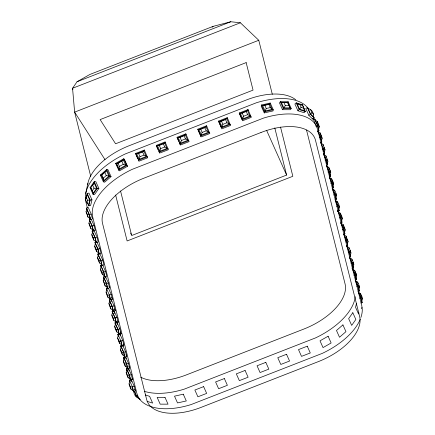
<?xml version="1.0" encoding="UTF-8"?>
<svg xmlns="http://www.w3.org/2000/svg" width="435" height="435" viewBox="0 0 435 435"><rect width="100%" height="100%" fill="white"/><g stroke="black" fill="none" stroke-linecap="round" stroke-linejoin="round"><path stroke-width="0.65" d="M133.942 391.418L133.86 392.718L135.258 395.855L136.965 397.552L139.477 398.596L140.103 399.569L136.421 395.91L134.225 390.989M308.796 108.891L307.414 107.516L310.438 114.28L314.119 117.945L313.494 116.966L313.662 114.367L312.259 111.235L310.552 109.538L308.04 108.494L307.414 107.516L305.767 108.473L308.79 115.237L312.471 118.902L314.119 117.945L313.292 116.096M116.39 164.115L115.661 163.348L118.059 163.304L119.462 166.436L118.69 170.112L119.413 170.879L127.52 166.279L124.497 159.514L123.768 158.748L115.661 163.348L118.69 170.112L126.797 165.507L127.52 166.279M264.257 112.915L266.242 108.494L264.839 105.357L262.582 105.455L261.478 105.009L261.234 106.156L264.257 112.915L273.022 110.936L273.267 109.789L270.238 103.024L261.478 105.009L264.502 111.773L273.267 109.789L272.163 109.343L270.304 107.575L268.901 104.438L270.238 103.024M85.733 193.33L87.897 183.369M87.451 202.786L88.827 205.858L90.181 200.23L87.158 193.466L87.31 194.624L86.146 197.104L85.521 199.714L86.924 202.846L88.669 204.7L88.827 205.858L90.616 205.472L91.97 199.844L88.947 193.08L87.158 193.466L85.804 199.094M87 195.935L87.31 194.624L89.773 200.127L88.669 204.7M86.924 202.846L87.549 200.241L86.146 197.104M356.45 303.489L355.547 307.24L358.57 314.005L358.87 312.754M361.686 308.676L361.996 307.376M86.842 209.866L86.386 208.05L89.414 214.808L90.627 219.659L90.23 218.577L88.033 217.114L86.065 211.731L86.782 209.132L86.386 208.05L88.185 207.348L91.209 214.112L92.421 218.957L90.627 219.659L90.078 218.43M91.328 219.43L94.08 225.58L95.298 230.43L93.498 231.132L93.106 230.044L90.904 228.582L89.501 225.45L88.936 223.204L89.659 220.605L89.262 219.517L90.458 219.05M98.169 241.898L96.374 242.6L95.977 241.512L93.775 240.055L92.372 236.923L91.812 234.672L92.53 232.072L92.133 230.99L93.927 230.289M97.076 242.371L99.827 248.521L101.04 253.371L99.245 254.073L98.848 252.985L96.646 251.522L95.249 248.39L94.683 246.145L95.401 243.546L95.004 242.458L96.2 241.99M99.947 253.844L102.698 259.994L103.916 264.839L102.116 265.54L101.725 264.453L99.523 262.996L98.12 259.864L97.554 257.612L98.277 255.013L97.88 253.931L99.077 253.464M102.823 265.312L105.574 271.462L106.787 276.312L104.993 277.013L104.596 275.926L102.394 274.463L100.991 271.331L100.431 269.086L101.148 266.486L100.751 265.399L101.948 264.931M104.139 279.33L103.53 276.905L106.553 283.669L107.771 288.519L107.374 287.432L105.172 285.974L103.209 280.591L103.927 277.992L103.53 276.905L105.324 276.203L108.353 282.967L109.566 287.818L107.771 288.519L106.945 286.676M108.473 288.291L111.224 294.441L112.437 299.291L110.642 299.987L110.245 298.905L108.043 297.442L106.646 294.31L106.08 292.064L106.798 289.46L106.401 288.378L107.597 287.91M111.344 299.764L114.095 305.908L115.313 310.759L113.513 311.46L113.116 310.372L110.92 308.915L109.517 305.778L108.951 303.532L109.674 300.933L109.277 299.846L110.474 299.378M113.943 310.617L116.971 317.381L118.184 322.232L116.39 322.928L115.993 321.846L113.791 320.383L112.388 317.251L111.828 315.005L112.545 312.401L112.148 311.319L113.345 310.851M117.091 322.705L119.842 328.849L121.055 333.699L119.261 334.401L118.864 333.313L116.662 331.856L115.264 328.719L114.699 326.473L115.416 323.874L115.019 322.786L116.216 322.319M118.347 336.076L117.896 334.259L120.919 341.024L122.132 345.868L121.735 344.786L119.538 343.324L117.57 337.946L118.287 335.341L117.896 334.259L119.69 333.558L122.713 340.322L123.931 345.172L122.132 345.868L121.311 344.025M123.018 346.847L122.561 345.026L125.59 351.79L126.802 356.64L125.008 357.342L124.611 356.254L122.409 354.797L121.006 351.659L120.446 349.414L121.164 346.815L120.767 345.727L121.963 345.26M125.71 357.113L128.461 363.263L129.673 368.113L127.879 368.809L127.482 367.727L125.28 366.265L123.877 363.133L123.317 360.887L124.035 358.282L123.638 357.2L124.834 356.733M128.309 367.966L131.332 374.731L132.544 379.581L130.75 380.282L130.353 379.195L128.156 377.738L126.754 374.6L126.188 372.355L126.906 369.755L126.514 368.668L127.711 368.2M131.789 381.865L131.18 379.44L134.203 386.204L135.421 391.054L133.627 391.75L133.23 390.668L131.027 389.205L129.625 386.073L129.065 383.828L129.782 381.223L129.385 380.141L130.582 379.673M318.023 132.245L317.719 131.033L318.937 130.565L318.54 129.483L319.257 126.884L318.697 124.633L317.294 121.501L315.092 120.038L314.695 118.956L312.901 119.658M321.411 140.951L322.134 138.352L321.568 136.106L320.165 132.969L317.963 131.511L320.426 137.009L321.808 142.038L320.611 142.506M320.84 142.979L323.036 144.442L325.005 149.825L324.287 152.424L324.684 153.506L323.482 153.974M326.359 165.447L327.555 164.979L327.158 163.892L327.876 161.293L325.913 155.909L323.711 154.452M330.029 175.365L330.747 172.766L330.187 170.515L328.784 167.383L326.582 165.92L329.045 171.423L330.426 176.447L329.23 176.915M332.905 186.833L333.623 184.233L333.058 181.988L331.655 178.85L329.458 177.393L331.916 182.89L333.302 187.92L332.101 188.388M335.869 198.268L336.587 195.668L336.027 193.423L334.624 190.285L332.422 188.828L334.885 194.325L336.266 199.355L335.07 199.823M338.745 209.735L339.463 207.136L338.898 204.89L337.495 201.758L335.298 200.296L337.756 205.793L339.137 210.823L337.941 211.29M341.1 223.971L340.795 222.758L342.013 222.296L341.616 221.208L342.334 218.609L341.774 216.364L340.371 213.226L338.169 211.769L337.772 210.681L338.077 211.894M344.487 232.676L345.205 230.077L344.645 227.831L343.242 224.699L341.04 223.237L343.503 228.734L344.884 233.764L343.688 234.231M347.755 245.237L346.543 240.386L343.916 234.71L346.113 236.167L348.082 241.55L347.364 244.149L347.755 245.237L346.559 245.699M350.235 255.617L350.953 253.018L350.387 250.772L348.99 247.64L346.787 246.177L349.245 251.675L350.632 256.704L349.435 257.172M353.106 267.09L353.824 264.491L353.263 262.245L351.861 259.108L349.658 257.65L352.122 263.148L353.503 268.177L352.306 268.64M355.178 280.113L356.374 279.645L355.977 278.558L356.7 275.959L356.135 273.713L354.732 270.581L352.535 269.118L352.138 268.031L352.437 269.243M358.853 290.031L359.571 287.432L359.005 285.186L357.608 282.049L355.406 280.591L357.864 286.089L359.25 291.118L358.054 291.58M361.572 301.357L362.121 302.586L361.724 301.498L362.442 298.899L361.882 296.654L360.479 293.522L358.277 292.059L360.909 297.736L362.121 302.586L360.925 303.054M144.376 150.037L142.636 151.962L144.039 155.094L147.405 156.801L138.645 160.221L135.617 153.457L136.72 153.767L138.58 153.544L139.978 156.682L138.645 160.221L138.89 161.216L147.655 157.796L144.376 150.037L135.617 153.457L135.867 154.452M156.595 146.361L156.344 145.372L157.443 145.681L159.302 145.459L160.705 148.591L159.368 152.13L159.618 153.125L158.791 151.282M186.077 134.855L185.827 133.86L184.087 135.785L185.489 138.923L188.855 140.625L180.095 144.045L177.067 137.281L178.171 137.596L180.03 137.373L181.433 140.505L180.095 144.045L180.34 145.04L189.105 141.62L185.827 133.86L177.067 137.281L178.693 141.348M200.791 136.334L197.794 129.195L198.898 129.505L200.752 129.282L202.155 132.419L200.818 135.959L201.068 136.949M227.527 118.679L227.282 117.689L225.537 119.614L226.939 122.746L230.305 124.453L221.545 127.868L218.517 121.104L219.621 121.419L221.48 121.196L222.883 124.328L221.545 127.868L221.796 128.863L230.555 125.443L227.282 117.689L218.517 121.104L221.241 127.634M248.254 110.593L248.004 109.598L246.264 111.523L247.667 114.661L251.033 116.362L242.268 119.783L239.245 113.018L240.348 113.334L242.203 113.111L243.605 116.243L242.268 119.783L242.518 120.778L251.278 117.358L248.004 109.598L239.245 113.018L241.969 119.549M98.87 188.447L97.271 188.431L93.101 194.363L93.21 193.178L90.752 187.675L90.078 187.599L94.243 181.667L95.841 181.683L98.87 188.447L94.699 194.38L93.101 194.363L90.078 187.599M302.336 104.77L302.042 105.227L302.564 105.139L303.962 108.271L304.505 110.724L305.359 111.534L304.054 112.687L297.921 110.773L294.897 104.008L296.202 102.861L302.336 104.77L305.359 111.534L299.226 109.62L296.202 102.861L297.056 103.671L299.519 109.169L304.505 110.724L303.956 109.5M282.522 109.707L285.333 105.689L288.965 105.7L290.188 107.875L291.205 108.511L290.368 109.723L282.522 109.707L279.493 102.943L280.33 101.725L288.177 101.746L291.205 108.511L283.359 108.489L280.33 101.725L281.347 102.361L287.562 102.568L288.177 101.746M272.299 94.248L258.771 40.276L240.381 22.778L230.784 21.75L213.117 26.366L89.855 74.467L77.06 81.736L72.558 88.267L74.635 112.127L90.741 176.431M90.708 187.811L94.139 182.858L94.243 181.667L97.271 188.431L94.042 188.197L92.111 190.943M100.338 175.044L101.866 175.033L104.851 172.439L106.455 170.607L106.776 169.449L108.016 169.857L111.045 176.621L104.601 182.216L103.361 181.808L100.338 175.044L106.776 169.449L109.799 176.213L111.045 176.621M303.962 108.271L301.123 107.385L297.921 110.773M121.816 161.173L123.295 159.808L123.768 158.748L126.797 165.507L123.219 164.305L121.816 161.173L118.059 163.304M310.552 109.538L311.955 112.67L310.438 114.28L308.79 115.237M103.269 178.165L106.249 175.571L109.799 176.213L103.361 181.808L103.682 180.655L103.269 178.165L101.866 175.033M212.068 27.231L213.117 26.366M159.302 145.459L163.364 143.876L165.104 141.951L168.378 149.705L160.243 152.881M200.752 129.282L204.814 127.7L206.554 125.775L209.828 133.534L201.693 136.71M318.697 124.633L317.55 125.541L318.54 129.483M321.568 136.106L320.426 137.009L321.808 142.038M324.118 151.766L323.297 148.482L324.439 147.574M327.316 159.047L326.168 159.95L327.158 163.892M330.187 170.515L329.045 171.423L330.426 176.447L329.877 175.218M333.058 181.988L331.916 182.89L333.302 187.92M336.027 193.423L334.885 194.325L336.266 199.355L335.717 198.121M338.898 204.89L337.756 205.793L339.137 210.823L338.588 209.594M341.774 216.364L340.627 217.266L341.616 221.208M344.645 227.831L343.503 228.734L344.884 233.764L344.335 232.535M346.374 240.207L347.516 239.304M350.387 250.772L349.245 251.675L350.632 256.704L350.083 255.475M353.263 262.245L352.122 263.148L353.503 268.177L352.954 266.943M356.135 273.713L354.993 274.615L355.977 278.558M359.005 285.186L357.864 286.089L359.25 291.118L358.701 289.884M360.74 297.556L361.882 296.654M137.525 395.268L136.421 395.91L134.845 391.951M119.462 166.436L123.219 164.305M77.06 81.736L230.784 21.75M240.381 22.778L72.558 88.267L72.884 89.577M258.771 40.276L74.635 112.127L104.976 159.607M138.58 153.544L142.636 151.962M180.03 137.373L184.087 135.785M221.48 121.196L225.537 119.614M242.203 113.111L246.264 111.523M139.978 156.682L144.039 155.094M160.705 148.591L164.767 147.008L168.127 148.716L159.368 152.13L156.344 145.372L165.104 141.951L165.354 142.946M181.433 140.505L185.489 138.923M202.155 132.419L206.217 130.832L209.578 132.539L200.818 135.959L197.794 129.195L206.554 125.775L206.804 126.77M222.883 124.328L226.939 122.746M243.605 116.243L247.667 114.661M91.209 214.112L89.246 214.634L86.782 209.132M315.924 126.416L317.724 125.72L314.695 118.956L315 120.169M94.08 225.58L92.117 226.102L89.659 220.605M319.399 137.656L320.595 137.188L317.844 131.038M322.27 149.129L323.466 148.661L320.715 142.511M274.784 127.89L286.605 175.071L131.702 235.52L120.538 190.96M99.827 248.521L97.864 249.043L95.401 243.546M325.141 160.597L326.342 160.129L323.591 153.979M102.698 259.994L100.735 260.516L98.277 255.013M328.017 172.07L329.213 171.602L326.462 165.452M105.574 271.462L103.606 271.984L101.148 266.486M330.888 183.537L332.084 183.07L329.61 177.534M108.353 282.967L106.553 283.669L103.927 277.992L104.253 279.308M333.857 194.972L335.053 194.505L332.302 188.355M111.224 294.441L109.43 295.142L107.483 295.196L106.08 292.064M336.728 206.44L337.924 205.972L335.173 199.828M114.095 305.908L112.132 306.43L109.674 300.933M339.599 217.913L340.795 217.446L337.772 210.681M116.971 317.381L115.003 317.903L112.545 312.401M342.476 229.381L343.672 228.913L340.92 222.769M119.842 328.849L117.88 329.371L115.416 323.874M345.346 240.854L346.543 240.386L343.791 234.237M122.713 340.322L120.919 341.024L118.972 341.078L117.57 337.946M348.217 252.322L349.414 251.854L346.668 245.71M125.59 351.79L123.622 352.312L121.164 346.815M351.094 263.795L352.29 263.327L349.539 257.177M128.461 363.263L126.493 363.785L124.035 358.282M353.965 275.263L355.161 274.795L352.138 268.031M131.332 374.731L129.369 375.253L126.906 369.755M356.836 286.736L358.032 286.268L355.286 280.118M134.203 386.204L132.409 386.905L130.462 386.96L129.065 383.828M359.712 298.203L360.909 297.736L358.157 291.591M264.839 105.357L268.901 104.438M266.242 108.494L270.304 107.575M91.97 199.844L87.549 200.241M135.258 395.855L136.487 395.616L139.477 398.596M86.065 211.731L87.468 214.868L89.246 214.634L90.23 218.577L89.409 216.739M88.936 223.204L90.339 226.336L92.117 226.102L93.106 230.044L92.557 228.821M91.812 234.672L93.215 237.809L95.156 237.749L96.374 242.6L95.548 240.756M94.683 246.145L96.086 249.277L97.864 249.043L98.848 252.985L98.027 251.153M97.554 257.612L98.957 260.75L100.735 260.516L101.725 264.453L101.176 263.235M100.431 269.086L101.833 272.218L103.606 271.984L104.596 275.926L103.775 274.093M103.209 280.591L104.612 283.723L106.385 283.489L107.374 287.432M108.951 303.532L110.354 306.664L112.132 306.43L113.116 310.372L112.573 309.154M111.828 315.005L113.23 318.137L115.003 317.903L115.993 321.846L115.444 320.622M114.699 326.473L116.102 329.605L117.88 329.371L118.864 333.313L118.043 331.481M120.446 349.414L121.849 352.546L123.622 352.312L124.611 356.254L123.79 354.422M123.317 360.887L124.72 364.019L126.493 363.785L127.482 367.727L126.938 366.504M126.188 372.355L127.591 375.487L129.369 375.253L130.353 379.195L129.809 377.971M302.564 105.139L297.056 103.671L301.422 105.031M145.306 394.975L149.596 396.312L152.62 403.076L147.106 401.358M311.955 112.67L313.662 114.367M313.494 116.966L310.498 113.992L308.04 108.494M323.297 148.482L324.684 153.506M318.088 124.269L319.257 126.884M315.092 120.038L317.724 125.72L318.937 130.565M320.731 135.22L322.134 138.352M312.912 118.293L317.621 129.298L361.784 305.653L362.284 309.606A57.975 30.379 -24.1 0 1 360.947 317.381M324.303 148.253L325.005 149.825M327.408 160.249L327.876 161.293M323.983 155.061L326.342 160.129L327.555 164.979L327.006 163.75M330.051 171.194L330.747 172.766M299.72 104.253L301.123 107.385M332.454 181.623L333.623 184.233M336.119 194.624L336.587 195.668M338.762 205.57L339.463 207.136M341.165 215.994L342.334 218.609M338.169 211.769L340.795 217.446L342.013 222.296M343.802 226.945L345.205 230.077M287.562 102.568L288.965 105.7M347.38 239.984L348.082 241.55M283.93 102.557L285.333 105.689M350.017 250.93L350.953 253.018M352.888 262.403L353.824 264.491M355.531 273.349L356.7 275.959M352.535 269.118L355.161 274.795L356.374 279.645M359.103 286.388L359.571 287.432M361.741 297.333L362.442 298.899M266.666 130.495L286.605 175.071M204.814 127.7L206.217 130.832M179.242 142.582L180.068 144.425M163.364 143.876L164.767 147.008M156.866 146.976L158.242 150.053M136.144 155.067L137.792 158.753M116.939 165.343L117.76 167.187M104.851 172.439L106.249 175.571M130.592 233.04L131.424 234.9M94.042 188.197L92.639 185.06L94.139 182.858L96.597 188.355L93.21 193.178L90.752 187.675M94.205 230.903L96.679 236.439M92.677 229.283L93.498 231.132L92.285 226.282L89.262 219.517L89.713 221.333M92.53 232.072L94.988 237.575L95.977 241.512M98.419 252.224L99.245 254.073L98.033 249.222L95.004 242.458L95.461 244.274M101.295 263.697L102.116 265.54L100.904 260.69L97.88 253.931L98.332 255.747M104.166 275.165L104.993 277.013L103.775 272.163L100.751 265.399L101.208 267.215M109.016 286.589L109.566 287.818M111.61 297.442L112.437 299.291M109.816 298.144L110.642 299.987L109.43 295.142L106.401 288.378L106.858 290.194M114.487 308.915L115.313 310.759M112.692 309.617L113.513 311.46L112.301 306.61L109.277 299.846L109.881 302.271M117.635 320.997L118.184 322.232M115.563 321.084L116.39 322.928L115.172 318.083L112.148 311.319L112.605 313.135M120.229 331.856L121.055 333.699M118.711 333.172L119.261 334.401L118.048 329.551L115.019 322.786L115.476 324.608M123.377 343.938L123.931 345.172M121.191 343.563L121.735 344.786L120.751 340.844M125.976 354.797L126.802 356.64M124.182 355.498L125.008 357.342L123.79 352.491L120.767 345.727L121.224 347.549M128.847 366.265L129.673 368.113M127.053 366.966L127.879 368.809L126.667 363.964L123.638 357.2L124.247 359.625M131.995 378.352L132.544 379.581M129.929 378.439L130.75 380.282L129.538 375.432L126.514 368.668L126.966 370.489M134.594 389.205L135.421 391.054M133.072 390.521L133.627 391.75L132.409 386.905L129.385 380.141L129.842 381.957M334.624 190.285L334.906 191.411M337.495 201.758L337.919 203.444M340.371 213.226L340.931 215.472M343.242 224.699L343.666 226.385M346.113 236.167L346.679 238.413M348.99 247.64L349.267 248.76M351.861 259.108L352.285 260.793M354.732 270.581L355.297 272.827M357.608 282.049L358.027 283.734M360.479 293.522L361.039 295.767M317.294 121.501L317.854 123.747M320.165 132.969L320.59 134.654M323.036 144.442L323.319 145.567M325.913 155.909L326.196 157.035M328.784 167.383L329.349 169.628M331.655 178.85L332.22 181.101M346.537 240.865L347.195 243.491M360.903 298.214L361.724 301.498M306.544 130.103L345.064 283.892A51.531 27.003 -24.1 0 1 303.837 329.056L186.588 374.812A51.531 27.003 -24.1 0 1 140.744 377.21M280.521 127.074L292.842 176.289L127.123 240.957L115.623 195.021M98.016 241.294L96.956 237.053L95.156 237.749L92.133 230.99L92.59 232.807M105.477 276.812L105.781 278.025M111.224 299.753L111.675 301.569M114.247 311.83L114.704 313.646M116.966 322.694L117.423 324.51M119.842 334.162L120.147 335.374M125.584 357.102L126.041 358.924M128.613 369.179L129.065 371.001M109.261 294.963L110.245 298.905M132.24 386.726L133.23 390.668M87.462 208.229L85.815 201.65L85.32 197.691A57.975 30.379 -24.1 0 1 125.247 153.952L256.552 102.709A57.975 30.379 -24.1 0 1 308.649 109.131M89.936 218.098L90.268 219.414M92.737 229.283L93.068 230.599M95.542 240.473L96.037 242.447M98.506 252.316L98.837 253.632M101.306 263.501L101.638 264.817M104.275 275.35L104.607 276.665M107.244 287.192L107.57 288.508M113.008 310.226L113.339 311.542M115.813 321.411L116.14 322.726M121.577 344.444L121.909 345.76M127.346 367.472L127.678 368.788M87.468 214.868L88.033 217.114M90.339 226.336L90.904 228.582M93.215 237.809L93.775 240.055M96.086 249.277L96.646 251.522M98.957 260.75L99.523 262.996M101.833 272.218L102.394 274.463M104.612 283.723L105.172 285.974M107.483 295.196L108.043 297.442M110.354 306.664L110.92 308.915M113.23 318.137L113.791 320.383M116.102 329.605L116.662 331.856M118.972 341.078L119.538 343.324M121.849 352.546L122.409 354.797M124.72 364.019L125.28 366.265M127.591 375.487L128.156 377.738M130.462 386.96L131.027 389.205M355.264 296.654A57.975 30.379 -24.1 0 1 315.462 337.935L184.157 389.173A57.975 30.379 -24.1 0 1 144.371 391.321M360.3 319.121A57.975 30.379 -24.1 0 1 322.357 353.351L191.052 404.588A57.975 30.379 -24.1 0 1 138.276 397.024L136.878 393.414L92.715 217.065L92.215 213.106A57.975 30.379 -24.1 0 1 132.142 169.367L263.447 118.124A57.975 30.379 -24.1 0 1 316.223 125.693M295.795 99.822A51.531 27.003 -24.1 0 0 246.46 99.947L129.206 145.698A51.531 27.003 -24.1 0 0 87.68 184.685M352.818 312.705L348.647 318.637L351.676 325.402L355.841 319.469L352.818 312.705M106.455 170.607L101.219 175.158L103.682 180.655L108.913 176.104L106.455 170.607M342.921 324.891L336.483 330.486L339.507 337.25L345.95 331.655L342.921 324.891M123.295 159.808L116.705 163.549L119.163 169.046L125.753 165.305L123.295 159.808M328.115 336.228L320.008 340.828L323.031 347.592L331.138 342.992L328.115 336.228M246.156 62.607L100.132 119.592L115.579 143.773L253.056 90.127L246.156 62.607M143.844 150.988L136.72 153.767L139.178 159.27L146.301 156.491L143.844 150.988M164.566 142.903L157.443 145.681L159.906 151.179L167.029 148.4L164.566 142.903M185.294 134.817L178.171 137.596L180.628 143.093L187.751 140.315L185.294 134.817M206.016 126.726L198.898 129.505L201.356 135.008L208.479 132.224L206.016 126.726M226.744 118.641L219.621 121.419L222.078 126.917L229.201 124.138L226.744 118.641M247.471 110.55L240.348 113.334L242.806 118.831L249.929 116.053L247.471 110.55M261.016 132.49L143.762 178.241A51.531 27.003 -24.1 0 0 102.54 223.405L146.655 399.542A51.531 27.003 -24.1 0 0 201.144 407.356L318.398 361.599A51.531 27.003 -24.1 0 0 359.62 316.435L315.505 140.298A51.531 27.003 -24.1 0 0 261.016 132.49M203.629 386.628L194.869 390.043L197.898 396.807L206.658 393.392L203.629 386.628M224.357 378.537L215.597 381.957L218.62 388.721L227.38 385.301L224.357 378.537M245.084 370.451L236.319 373.872L239.348 380.636L248.108 377.216L245.084 370.451M265.807 362.366L257.047 365.781L260.07 372.545L268.835 369.125L265.807 362.366M286.534 354.275L277.769 357.695L280.798 364.459L289.558 361.039L286.534 354.275M307.257 346.189L298.497 349.609L301.52 356.368L310.285 352.954L307.257 346.189M269.705 103.845L262.582 105.455L265.04 110.952L272.163 109.343L269.705 103.845M183.266 394.186L174.506 396.171L177.529 402.935L186.294 400.95L183.266 394.186M287.725 102.377L281.347 102.361L283.81 107.858L290.188 107.875L287.725 102.377M165.006 397.4L157.16 397.383L160.183 404.148L168.03 404.164L165.006 397.4"/></g></svg>
